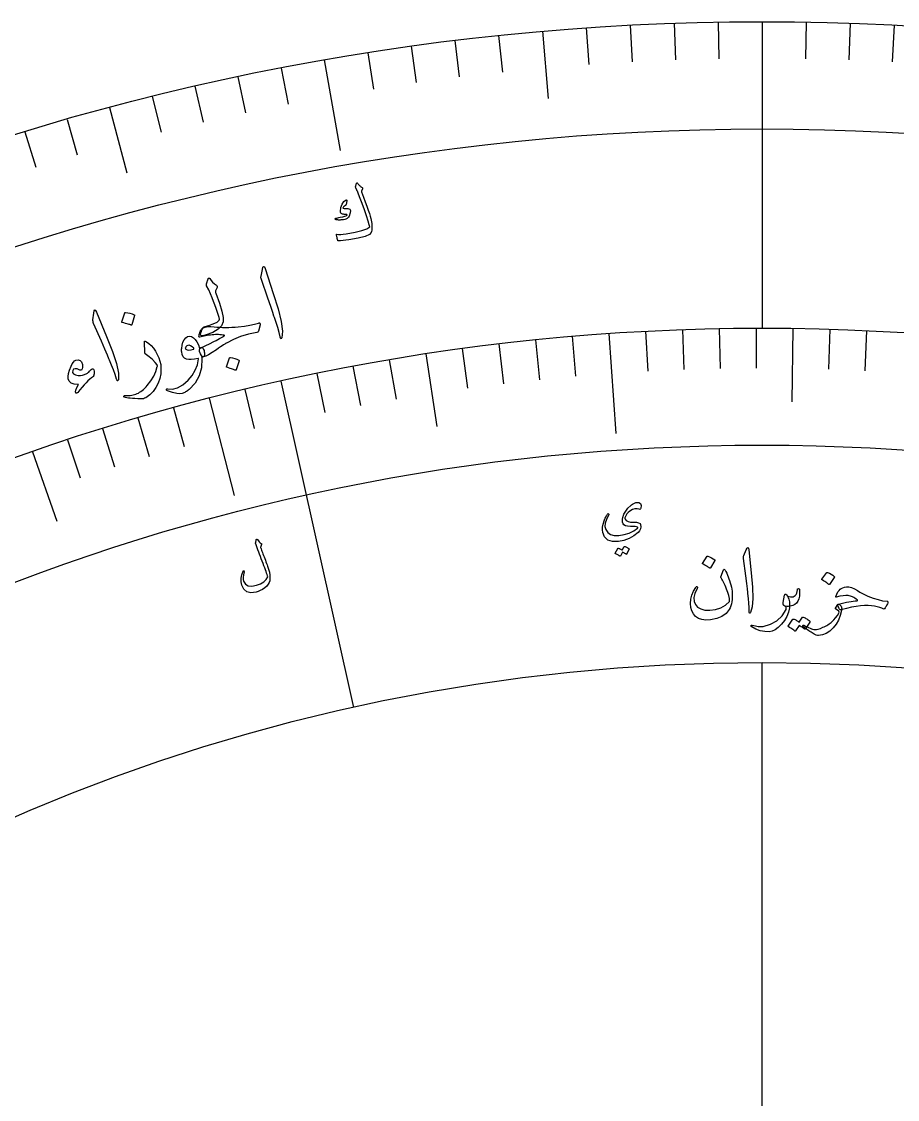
# Model space of a CAD drawing. Header units: millimetres. Extents: x -92 to 92, y -92 to 120.
# Drawn here: x -24.59 to 4.49, y 47.93 to 83.72 of the extents above; entities that cross this region are included whole.
import ezdxf

# ---------------------------------------------------------------- set-up
doc = ezdxf.new("R2010")
doc.units = ezdxf.units.MM
for name, color, linetype in [('ENGRAVE', 7, 'Continuous'), ('ENGRAVE_FINE', 8, 'Continuous'), ('TEXT', 5, 'Continuous')]:
    doc.layers.add(name, color=color, linetype=linetype)

msp = doc.modelspace()

# ---------------------------------------------------------------- linework, layer by layer
at = {"layer": 'ENGRAVE'}
for points in [[(-7.296, 83.3939), (-7.1009, 81.164)], [(0, 83.7125), (0, 73.5375)], [(-14.5365, 82.4407), (-14.0065, 79.4346)], [(-21.6664, 80.8601), (-21.087, 78.6978)], [(1.0248, 73.5304), (0.9908, 71.0886)], [(-5.0894, 73.3612), (-4.859, 70.0392)], [(-11.1695, 72.6843), (-10.7986, 70.2706)], [(-15.9816, 71.7799), (-13.5693, 60.9452)], [(-18.3631, 71.2079), (-17.5316, 67.9834)], [(-24.2251, 69.4327), (-23.4207, 67.1271)], [(0, -62.4375), (0, 62.4375)]]:
    msp.add_lwpolyline(points, dxfattribs=at)
for radius in [90.65, 90.65, 88.2219, 83.7125, 83.7125, 80.1513, 73.5375, 73.5375, 69.6525, 62.4375, 62.4375]:
    msp.add_circle((0, 0), radius, dxfattribs=at)
at = {"layer": 'ENGRAVE_FINE'}
for points in [[(-5.8395, 83.5086), (-5.7543, 82.2906)], [(-4.3812, 83.5978), (-4.3173, 82.3784)], [(-2.9215, 83.6615), (-2.8789, 82.4412)], [(-1.461, 83.6998), (-1.4397, 82.4789)], [(1.461, 83.6998), (1.4397, 82.4789)], [(2.9215, 83.6615), (2.8789, 82.4412)], [(4.3812, 83.5978), (4.3173, 82.3784)], [(-10.202, 83.0885), (-10.0532, 81.8766)], [(-8.7503, 83.2539), (-8.6227, 82.0396)], [(-13.0955, 82.6819), (-12.9045, 81.4759)], [(-11.6505, 82.8978), (-11.4806, 81.6887)], [(-15.9731, 82.1745), (-15.7401, 80.9759)], [(-17.4048, 81.8832), (-17.1509, 80.6889)], [(-18.8312, 81.567), (-18.5565, 80.3772)], [(-20.2519, 81.2259), (-19.9565, 80.0411)], [(-23.0743, 80.4696), (-22.7377, 79.2959)], [(-24.4752, 80.0547), (-24.1182, 78.887)], [(-3.868, 73.4357), (-3.798, 72.1055)], [(-2.6456, 73.4899), (-2.5976, 72.1588)], [(-1.4224, 73.5237), (-1.3966, 72.192)], [(-0.1988, 73.5372), (-0.1952, 72.2052)], [(2.2482, 73.5031), (2.2074, 72.1717)], [(3.4709, 73.4555), (3.4081, 72.125)], [(-8.7442, 73.0158), (-8.5858, 71.6932)], [(-7.5279, 73.1512), (-7.3915, 71.8262)], [(-6.3095, 73.2663), (-6.1952, 71.9392)], [(-9.9582, 72.8601), (-9.7778, 71.5404)], [(-12.3778, 72.4883), (-12.1536, 71.1753)], [(-14.7842, 72.036), (-14.5164, 70.7312)], [(-13.5828, 72.2722), (-13.3368, 70.9631)], [(-17.1747, 71.5038), (-16.8636, 70.2086)], [(-19.5467, 70.8921), (-19.1926, 69.608)], [(-20.725, 70.5566), (-20.3496, 69.2786)], [(-21.8977, 70.2015), (-21.5011, 68.93)], [(-23.0645, 69.8269), (-22.6467, 68.5621)]]:
    msp.add_lwpolyline(points, dxfattribs=at)
at = {"layer": 'TEXT'}
for points in [[(-13.4259, 78.3435), (-13.4088, 78.3215), (-13.3914, 78.3008), (-13.3735, 78.2815), (-13.3554, 78.2635), (-13.3367, 78.247), (-13.3174, 78.2318), (-13.2975, 78.2181), (-13.2769, 78.2058), (-13.2685, 78.1983), (-13.2645, 78.1887), (-13.2649, 78.1768), (-13.2696, 78.1627), (-13.2994, 78.0878), (-13.3021, 78.0797), (-13.304, 78.073), (-13.3048, 78.0676), (-13.3047, 78.0635), (-13.2357, 77.8863), (-13.1748, 77.7258), (-13.1219, 77.5823), (-13.0769, 77.4555), (-13.0399, 77.3458), (-13.0111, 77.2531), (-12.9905, 77.1776), (-12.9781, 77.1192), (-12.9594, 77.0081), (-12.9555, 76.9726), (-12.9532, 76.9367), (-12.9526, 76.9003), (-12.9537, 76.8635), (-12.9565, 76.8262), (-12.9613, 76.7885), (-12.9681, 76.7503), (-12.9768, 76.7116), (-13.0356, 76.6464), (-13.179, 76.5845), (-13.4067, 76.5253), (-13.7189, 76.468), (-13.817, 76.4538), (-13.9083, 76.4431), (-13.9926, 76.4359), (-14.0701, 76.4322), (-14.0775, 76.4339), (-14.0832, 76.4374), (-14.0873, 76.4426), (-14.0896, 76.4496), (-14.098, 76.4839), (-14.1054, 76.5151), (-14.1118, 76.5432), (-14.1173, 76.5684), (-14.1218, 76.5908), (-14.1254, 76.6107), (-14.1281, 76.6281), (-14.1299, 76.6431), (-14.1304, 76.6516), (-14.1283, 76.6569), (-14.1236, 76.6588), (-14.1162, 76.6573), (-14.0606, 76.6511), (-13.9905, 76.6518), (-13.906, 76.6594), (-13.807, 76.6739), (-13.5131, 76.7264), (-13.2854, 76.7806), (-13.124, 76.8371), (-13.029, 76.8962), (-13.0408, 76.9651), (-13.076, 77.0881), (-13.1348, 77.2649), (-13.2173, 77.4958), (-13.3021, 77.7265), (-13.3672, 77.9008), (-13.4124, 78.0187), (-13.4376, 78.0804), (-13.4451, 78.0972), (-13.4521, 78.1129), (-13.4586, 78.1275), (-13.4646, 78.141), (-13.4701, 78.1534), (-13.4751, 78.1643), (-13.4796, 78.1739), (-13.4835, 78.1821), (-13.4908, 78.2002), (-13.4945, 78.2181), (-13.4945, 78.2357), (-13.491, 78.2531), (-13.4621, 78.3466), (-13.4595, 78.3531), (-13.4562, 78.3575), (-13.4524, 78.3601), (-13.4479, 78.3607), (-13.4419, 78.3587), (-13.4362, 78.3552), (-13.4309, 78.3501), (-13.4259, 78.3435)], [(-13.8054, 77.7922), (-13.801, 77.7924), (-13.7969, 77.7914), (-13.7933, 77.7891), (-13.79, 77.7856), (-13.7885, 77.7822), (-13.7876, 77.7785), (-13.7871, 77.7743), (-13.7872, 77.7698), (-13.8139, 77.6414), (-13.8176, 77.6282), (-13.8221, 77.6177), (-13.8273, 77.6101), (-13.8334, 77.6052), (-13.8606, 77.592), (-13.8831, 77.5771), (-13.9009, 77.5603), (-13.9139, 77.5418), (-13.9155, 77.533), (-13.9097, 77.5251), (-13.8963, 77.5178), (-13.8755, 77.5113), (-13.8619, 77.5092), (-13.848, 77.5075), (-13.8337, 77.5061), (-13.8191, 77.5051), (-13.8039, 77.5044), (-13.788, 77.5042), (-13.7715, 77.5044), (-13.7544, 77.5049), (-13.6923, 77.4913), (-13.6651, 77.4455), (-13.6728, 77.3676), (-13.7152, 77.2575), (-13.7346, 77.2236), (-13.7546, 77.1963), (-13.7752, 77.1755), (-13.7964, 77.1614), (-13.8207, 77.1516), (-13.8552, 77.1432), (-13.8999, 77.1362), (-13.9549, 77.1305), (-13.983, 77.1282), (-14.0099, 77.127), (-14.0355, 77.1269), (-14.0598, 77.1278), (-14.0828, 77.1295), (-14.1044, 77.1314), (-14.1246, 77.1335), (-14.1433, 77.1359), (-14.1554, 77.14), (-14.1644, 77.1455), (-14.1706, 77.1524), (-14.1737, 77.1607), (-14.1739, 77.1699), (-14.1708, 77.177), (-14.1644, 77.1821), (-14.1547, 77.1852), (-14.1235, 77.1931), (-14.0879, 77.2015), (-14.048, 77.2104), (-14.0038, 77.2197), (-13.9214, 77.2371), (-13.8575, 77.2537), (-13.8123, 77.2696), (-13.7856, 77.2847), (-13.7824, 77.288), (-13.7811, 77.2919), (-13.7816, 77.2963), (-13.7839, 77.3013), (-13.7865, 77.3042), (-13.7907, 77.3065), (-13.7966, 77.3082), (-13.8041, 77.3094), (-13.8729, 77.3134), (-13.9019, 77.3164), (-13.9273, 77.3223), (-13.9492, 77.3312), (-13.9675, 77.3431), (-13.9838, 77.3579), (-13.9948, 77.3743), (-14.0006, 77.3922), (-14.001, 77.4117), (-13.9825, 77.547), (-13.9437, 77.6555), (-13.8847, 77.7373), (-13.8054, 77.7922)], [(-16.5929, 75.489), (-16.573, 75.5606), (-16.5507, 75.5891), (-16.5259, 75.5746), (-16.4986, 75.5169), (-16.2322, 74.6846), (-16.0711, 74.1732), (-15.9702, 73.7586), (-15.9288, 73.4411), (-15.9465, 73.2206), (-15.9542, 73.2012), (-15.9623, 73.1899), (-15.9708, 73.1866), (-15.9798, 73.1915), (-15.988, 73.2004), (-15.9952, 73.2127), (-16.0013, 73.2284), (-16.0064, 73.2475), (-16.0392, 73.3977), (-16.081, 73.5556), (-16.1316, 73.721), (-16.1913, 73.894), (-16.2061, 73.9394), (-16.2472, 74.0617), (-16.3149, 74.2608), (-16.4093, 74.5368), (-16.6252, 75.1474), (-16.6343, 75.1803), (-16.6393, 75.2115), (-16.6403, 75.2408), (-16.6371, 75.2684)], [(-18.0264, 73.8883), (-18.0583, 73.9856), (-18.093, 74.0876), (-18.1305, 74.1945), (-18.1709, 74.3062), (-18.2144, 74.4231), (-18.2614, 74.5454), (-18.3119, 74.6733), (-18.3659, 74.8068), (-18.4429, 74.9378), (-18.4479, 74.9562), (-18.4501, 74.9744), (-18.4493, 74.9924), (-18.4458, 75.0102), (-18.4433, 75.0195), (-18.4394, 75.0319), (-18.4342, 75.0473), (-18.4277, 75.0659), (-18.42, 75.0876), (-18.4116, 75.1128), (-18.4023, 75.1413), (-18.3923, 75.1732), (-18.3885, 75.1838), (-18.3828, 75.192), (-18.3751, 75.198), (-18.3655, 75.2017), (-18.3569, 75.202), (-18.3488, 75.1985), (-18.3412, 75.1912), (-18.3341, 75.1801), (-18.2932, 75.1181), (-18.2433, 75.0606), (-18.1842, 75.0076), (-18.116, 74.959), (-18.0984, 74.945), (-18.0892, 74.929), (-18.0883, 74.9109), (-18.0958, 74.8909), (-18.1454, 74.7729), (-18.1484, 74.7592), (-18.1482, 74.7421), (-18.1448, 74.7217), (-18.1384, 74.6979), (-18.0175, 74.3696), (-17.9365, 74.1019), (-17.8952, 73.895), (-17.8933, 73.7489), (-17.9451, 73.6173), (-18.0612, 73.4986), (-18.2415, 73.3926), (-18.4858, 73.2987), (-18.5805, 73.2802), (-18.634, 73.2978), (-18.6462, 73.3515), (-18.6172, 73.4413), (-18.6112, 73.4537), (-18.6055, 73.4658), (-18.5999, 73.4776), (-18.5944, 73.4892), (-18.5891, 73.5005), (-18.584, 73.5115), (-18.579, 73.5223), (-18.5742, 73.5327), (-18.5611, 73.5537), (-18.5433, 73.5707), (-18.5209, 73.5839), (-18.4939, 73.5933), (-18.3708, 73.6282), (-18.2634, 73.6636), (-18.1717, 73.6995), (-18.0957, 73.736), (-18.0546, 73.7642), (-18.0294, 73.7989), (-18.0199, 73.8403), (-18.0264, 73.8883)], [(-22.1878, 74.0379), (-22.1734, 74.1108), (-22.1532, 74.1409), (-22.1274, 74.1283), (-22.0959, 74.0728), (-21.7681, 73.2627), (-21.5692, 72.7648), (-21.4376, 72.3589), (-21.3725, 72.0453), (-21.3737, 71.8241), (-21.38, 71.8042), (-21.3872, 71.7923), (-21.3955, 71.7885), (-21.4047, 71.7926), (-21.4136, 71.8009), (-21.4217, 71.8126), (-21.429, 71.8278), (-21.4355, 71.8465), (-21.4795, 71.9938), (-21.5329, 72.1481), (-21.5958, 72.3093), (-21.6682, 72.4774), (-21.6863, 72.5215), (-21.7365, 72.6404), (-21.8189, 72.8339), (-21.9336, 73.1021), (-22.1945, 73.6948), (-22.2061, 73.727), (-22.2135, 73.7577), (-22.2166, 73.7869), (-22.2154, 73.8146)], [(-21.1618, 74.0423), (-21.1587, 74.0478), (-21.1533, 74.0521), (-21.1457, 74.0552), (-21.1359, 74.0571), (-21.0606, 74.0494), (-20.9876, 74.0347), (-20.9168, 74.0127), (-20.8483, 73.9836), (-20.8409, 73.9783), (-20.8366, 73.9722), (-20.8353, 73.9651), (-20.8371, 73.9573), (-20.9266, 73.6515), (-20.9309, 73.6436), (-20.9383, 73.6399), (-20.9487, 73.6404), (-20.9622, 73.6451), (-20.9739, 73.6491), (-20.9922, 73.655), (-21.017, 73.6627), (-21.0485, 73.6721), (-21.087, 73.6833), (-21.1331, 73.6959), (-21.1866, 73.7101), (-21.2476, 73.7258), (-21.256, 73.729), (-21.2609, 73.7331), (-21.2624, 73.7382), (-21.2604, 73.7443)], [(-18.1906, 73.5847), (-18.0999, 73.5737), (-18.0063, 73.566), (-17.9101, 73.5616), (-17.811, 73.5606), (-17.7095, 73.5625), (-17.6059, 73.567), (-17.5003, 73.5742), (-17.3926, 73.584), (-17.1858, 73.6073), (-17.0044, 73.6355), (-16.8483, 73.6689), (-16.7176, 73.7075), (-16.7033, 73.7108), (-16.6908, 73.7099), (-16.6802, 73.7051), (-16.6713, 73.6962), (-16.6649, 73.6846), (-16.6613, 73.672), (-16.6607, 73.6583), (-16.663, 73.6434), (-16.725, 73.4364), (-16.7318, 73.4193), (-16.7428, 73.4068), (-16.758, 73.3988), (-16.7774, 73.3953), (-17.0536, 73.3366), (-17.3129, 73.258), (-17.555, 73.1598), (-17.7799, 73.042), (-17.7923, 73.0352), (-17.8133, 73.0224), (-17.8428, 73.0037), (-17.8808, 72.9789), (-17.9274, 72.9482), (-17.9824, 72.9115), (-18.0458, 72.8687), (-18.1177, 72.8199), (-18.2574, 72.7273), (-18.3755, 72.6563), (-18.4722, 72.6071), (-18.5476, 72.5796), (-18.5691, 72.5819), (-18.5926, 72.5993), (-18.6182, 72.6317), (-18.6458, 72.6791), (-18.6754, 72.7599), (-18.6816, 72.8221), (-18.6642, 72.8655), (-18.6233, 72.8901), (-18.5576, 72.9142), (-18.4658, 72.9558), (-18.3478, 73.0149), (-18.2035, 73.0912), (-18.1307, 73.13), (-18.067, 73.164), (-18.0123, 73.1931), (-17.9666, 73.2175), (-17.9303, 73.237), (-17.9034, 73.2517), (-17.8861, 73.2615), (-17.8783, 73.2665), (-17.8755, 73.2689), (-17.873, 73.271), (-17.871, 73.2727), (-17.8693, 73.2742), (-17.8677, 73.2754), (-17.8661, 73.2763), (-17.8645, 73.2771), (-17.8628, 73.2776), (-17.8535, 73.2853), (-17.8507, 73.2915), (-17.8543, 73.2961), (-17.8644, 73.2991), (-17.9078, 73.3078), (-17.953, 73.3145), (-18, 73.3191), (-18.0488, 73.3216), (-18.0994, 73.3222), (-18.152, 73.3213), (-18.2064, 73.3186), (-18.2627, 73.3143), (-18.3178, 73.3091), (-18.3719, 73.3026), (-18.425, 73.295), (-18.4771, 73.2862), (-18.5278, 73.2762), (-18.5765, 73.2648), (-18.6233, 73.252), (-18.6682, 73.2378), (-18.6804, 73.2363), (-18.6895, 73.2388), (-18.6955, 73.2453), (-18.6984, 73.2557), (-18.6974, 73.2759), (-18.6949, 73.296), (-18.6911, 73.316), (-18.6858, 73.3359), (-18.6795, 73.3561), (-18.6724, 73.3769), (-18.6646, 73.3983), (-18.656, 73.4204), (-18.6356, 73.4634), (-18.6132, 73.4981), (-18.5887, 73.5247), (-18.5621, 73.5431), (-18.4903, 73.5717), (-18.4044, 73.5882), (-18.3045, 73.5926), (-18.1906, 73.5847)], [(-20.5083, 73.0796), (-20.5081, 73.0864), (-20.5072, 73.0919), (-20.5054, 73.0964), (-20.5028, 73.0996), (-20.4934, 73.1032), (-20.4804, 73.1022), (-20.4638, 73.0967), (-20.4436, 73.0867), (-20.3603, 73.03), (-20.2824, 72.9593), (-20.21, 72.8746), (-20.143, 72.776), (-20.082, 72.6667), (-20.0326, 72.556), (-19.9948, 72.4439), (-19.9686, 72.3305), (-19.9579, 72.1746), (-19.9682, 72.0193), (-19.9995, 71.8646), (-20.0514, 71.7105), (-20.1237, 71.5637), (-20.2169, 71.4343), (-20.331, 71.3223), (-20.466, 71.2276), (-20.5036, 71.2073), (-20.5431, 71.1934), (-20.5844, 71.1858), (-20.6276, 71.1847), (-20.7296, 71.1907), (-20.8221, 71.1969), (-20.9049, 71.2033), (-20.978, 71.2099), (-21.0413, 71.2168), (-21.0946, 71.2241), (-21.1377, 71.2318), (-21.1707, 71.2399), (-21.1781, 71.2433), (-21.1838, 71.2471), (-21.1878, 71.2515), (-21.1902, 71.2563), (-21.1915, 71.2631), (-21.1915, 71.2699), (-21.19, 71.2765), (-21.1872, 71.2832), (-21.1828, 71.2889), (-21.1764, 71.2928), (-21.1682, 71.2951), (-21.1581, 71.2955), (-21.0961, 71.2969), (-21.0374, 71.3002), (-20.9821, 71.3055), (-20.9301, 71.3128), (-20.881, 71.3222), (-20.8344, 71.3339), (-20.7903, 71.3478), (-20.7486, 71.364), (-20.708, 71.3833), (-20.6669, 71.4066), (-20.6254, 71.434), (-20.5834, 71.4654), (-20.541, 71.501), (-20.4983, 71.5411), (-20.4552, 71.5856), (-20.4118, 71.6346), (-20.2934, 71.7859), (-20.1986, 71.9403), (-20.1276, 72.098), (-20.0804, 72.259), (-20.078, 72.2717), (-20.0786, 72.2853), (-20.0822, 72.3), (-20.0888, 72.3157), (-20.1512, 72.4017), (-20.2371, 72.4928), (-20.3466, 72.5886), (-20.4799, 72.6893), (-20.4864, 72.6962), (-20.491, 72.7027), (-20.4937, 72.7089), (-20.4944, 72.7147)], [(-18.6061, 72.5243), (-18.613, 72.2208), (-18.6849, 71.9493), (-18.8213, 71.7098), (-19.0221, 71.5018), (-19.0516, 71.4782), (-19.081, 71.4563), (-19.1104, 71.4359), (-19.1398, 71.4171), (-19.1689, 71.4002), (-19.1978, 71.3854), (-19.2263, 71.3728), (-19.2545, 71.3623), (-19.3294, 71.3533), (-19.4354, 71.3657), (-19.5725, 71.3993), (-19.741, 71.454), (-19.7601, 71.4633), (-19.7727, 71.4738), (-19.7789, 71.4857), (-19.7787, 71.4989), (-19.7733, 71.5105), (-19.764, 71.5177), (-19.7508, 71.5204), (-19.7336, 71.5187), (-19.5716, 71.5105), (-19.4051, 71.5561), (-19.2336, 71.6555), (-19.0567, 71.8086), (-18.9207, 71.9673), (-18.8181, 72.1385), (-18.7491, 72.3222), (-18.7136, 72.5187), (-18.7159, 72.5247), (-18.7191, 72.5292), (-18.7232, 72.532), (-18.7283, 72.5332), (-18.8474, 72.5097), (-18.9509, 72.4974), (-19.0387, 72.4964), (-19.1108, 72.5068), (-19.1723, 72.536), (-19.2194, 72.5865), (-19.2521, 72.6582), (-19.2703, 72.7511), (-19.2716, 72.7638), (-19.2725, 72.7767), (-19.273, 72.79), (-19.2732, 72.8036), (-19.2731, 72.8178), (-19.2727, 72.8327), (-19.272, 72.8484), (-19.2711, 72.8648), (-19.2567, 72.9735), (-19.2293, 73.0677), (-19.1887, 73.1474), (-19.1351, 73.2126), (-19.0742, 73.2565), (-19.0119, 73.2722), (-18.9483, 73.2598), (-18.8834, 73.2193), (-18.8197, 73.1559), (-18.7636, 73.0778), (-18.7153, 72.9848), (-18.6747, 72.877), (-18.668, 72.8788), (-18.6615, 72.8808), (-18.6553, 72.883), (-18.6494, 72.8853), (-18.6435, 72.8876), (-18.6374, 72.8897), (-18.6309, 72.8917), (-18.6242, 72.8936), (-18.5998, 72.8945), (-18.5781, 72.8843), (-18.5589, 72.8628), (-18.5424, 72.8301), (-18.5295, 72.7929), (-18.5203, 72.7542), (-18.5149, 72.7142), (-18.5132, 72.6727), (-18.5153, 72.6353), (-18.5211, 72.6075), (-18.5308, 72.5892), (-18.5442, 72.5805), (-18.609, 72.5639), (-18.6078, 72.5576), (-18.6069, 72.5489), (-18.6064, 72.5378), (-18.6061, 72.5243)], [(-18.8693, 72.8672), (-18.9216, 72.9208), (-18.9726, 72.955), (-19.0222, 72.9698), (-19.0704, 72.9653), (-19.0962, 72.9508), (-19.1177, 72.9327), (-19.1352, 72.9111), (-19.1485, 72.8861), (-19.1517, 72.8738), (-19.1495, 72.862), (-19.142, 72.8506), (-19.1291, 72.8398), (-19.0856, 72.8179), (-19.0289, 72.8101), (-18.959, 72.8161), (-18.8759, 72.8361), (-18.8678, 72.8401), (-18.864, 72.8465), (-18.8645, 72.8556), (-18.8693, 72.8672)], [(-22.1811, 72.0174), (-22.183, 71.9913), (-22.1875, 71.969), (-22.1945, 71.9506), (-22.2042, 71.936), (-22.2611, 71.8915), (-22.3204, 71.8405), (-22.382, 71.7833), (-22.4459, 71.7196), (-22.5121, 71.6493), (-22.5804, 71.5722), (-22.6508, 71.4882), (-22.7232, 71.3975), (-22.7367, 71.3848), (-22.7502, 71.3777), (-22.7636, 71.3762), (-22.7769, 71.3804), (-22.7808, 71.3826), (-22.7838, 71.3847), (-22.7858, 71.3866), (-22.7868, 71.3884), (-22.8, 71.4247), (-22.79, 71.4824), (-22.7567, 71.5615), (-22.6999, 71.6619), (-22.8366, 71.6788), (-22.9386, 71.7155), (-23.0057, 71.772), (-23.0379, 71.8486), (-23.0433, 71.9278), (-23.0294, 72.0256), (-22.9962, 72.1423), (-22.9435, 72.2776), (-22.9047, 72.3534), (-22.8652, 72.4113), (-22.8252, 72.4511), (-22.7846, 72.473), (-22.7059, 72.4846), (-22.6437, 72.465), (-22.598, 72.4142), (-22.5687, 72.3322), (-22.563, 72.3), (-22.5618, 72.2656), (-22.565, 72.2288), (-22.5726, 72.1897), (-22.584, 72.1584), (-22.601, 72.1408), (-22.6237, 72.1367), (-22.652, 72.1462), (-22.7412, 72.1816), (-22.8104, 72.1903), (-22.8594, 72.1722), (-22.8884, 72.1274), (-22.891, 72.0697), (-22.8612, 72.0243), (-22.799, 71.9909), (-22.7044, 71.9696), (-22.6357, 71.9656), (-22.5664, 71.9739), (-22.4962, 71.9945), (-22.4252, 72.0273), (-22.403, 72.0415), (-22.3803, 72.059), (-22.3573, 72.0798), (-22.334, 72.104), (-22.3215, 72.1168), (-22.3092, 72.1289), (-22.2971, 72.1401), (-22.2853, 72.1507), (-22.2738, 72.1601), (-22.2629, 72.1683), (-22.2524, 72.1751), (-22.2425, 72.1806), (-22.2157, 72.1877), (-22.1965, 72.1789), (-22.185, 72.1544), (-22.1812, 72.114)], [(-17.6777, 72.5479), (-17.6745, 72.5532), (-17.6691, 72.5573), (-17.6617, 72.56), (-17.6521, 72.5614), (-17.5792, 72.5504), (-17.5088, 72.5322), (-17.4408, 72.5071), (-17.3752, 72.4749), (-17.3682, 72.4693), (-17.3642, 72.4629), (-17.3632, 72.4559), (-17.3651, 72.4481), (-17.4616, 72.1473), (-17.466, 72.1396), (-17.4733, 72.1362), (-17.4834, 72.1372), (-17.4963, 72.1425), (-17.5075, 72.1471), (-17.5251, 72.1538), (-17.549, 72.1626), (-17.5793, 72.1735), (-17.6163, 72.1864), (-17.6606, 72.2012), (-17.7121, 72.2178), (-17.7708, 72.2363), (-17.7789, 72.2398), (-17.7836, 72.2441), (-17.7848, 72.2493), (-17.7827, 72.2553)], [(-4.0774, 67.5226), (-4.1465, 67.541), (-4.2221, 67.5372), (-4.3042, 67.5112), (-4.3927, 67.463), (-4.4479, 67.4188), (-4.4928, 67.3674), (-4.5275, 67.3089), (-4.552, 67.2431), (-4.554, 67.2301), (-4.5534, 67.2168), (-4.5501, 67.2032), (-4.5442, 67.1892), (-4.5081, 67.1469), (-4.4505, 67.117), (-4.3714, 67.0994), (-4.2706, 67.0941), (-4.1712, 67.0898), (-4.0983, 67.075), (-4.052, 67.05), (-4.0321, 67.0147), (-4.0256, 66.9387), (-4.0364, 66.8701), (-4.0645, 66.8087), (-4.1099, 66.7547), (-4.257, 66.6391), (-4.4156, 66.5504), (-4.5856, 66.4885), (-4.7674, 66.4534), (-4.9686, 66.4528), (-5.1231, 66.5023), (-5.2309, 66.6024), (-5.2922, 66.7531), (-5.3017, 66.8377), (-5.2969, 66.9308), (-5.2775, 67.0324), (-5.2435, 67.1424), (-5.2311, 67.1733), (-5.2181, 67.2031), (-5.2047, 67.2319), (-5.1908, 67.2596), (-5.1763, 67.2866), (-5.1611, 67.3127), (-5.1452, 67.3382), (-5.1285, 67.3629), (-5.1193, 67.3733), (-5.1107, 67.3778), (-5.1028, 67.3766), (-5.0954, 67.3696), (-5.0909, 67.3605), (-5.0893, 67.3512), (-5.0906, 67.3417), (-5.0947, 67.3319), (-5.1698, 67.1874), (-5.2109, 67.0591), (-5.2181, 66.947), (-5.1916, 66.8511), (-5.1229, 66.7532), (-5.0283, 66.6876), (-4.9077, 66.6542), (-4.761, 66.6528), (-4.5752, 66.6808), (-4.4094, 66.7309), (-4.2635, 66.803), (-4.1374, 66.8974), (-4.1299, 66.9052), (-4.1274, 66.9126), (-4.1298, 66.9198), (-4.1371, 66.9267), (-4.1658, 66.9385), (-4.2149, 66.947), (-4.2843, 66.952), (-4.3741, 66.9535), (-4.4657, 66.9587), (-4.5365, 66.9751), (-4.5864, 67.0029), (-4.6156, 67.042), (-4.6311, 67.0892), (-4.638, 67.1393), (-4.6361, 67.1925), (-4.6256, 67.2485), (-4.5865, 67.36), (-4.5286, 67.464), (-4.452, 67.5605), (-4.3564, 67.6495), (-4.3308, 67.6708), (-4.3058, 67.6894), (-4.2815, 67.7053), (-4.2577, 67.7186), (-4.2347, 67.7293), (-4.2125, 67.7377), (-4.1913, 67.7436), (-4.171, 67.747), (-4.0905, 67.7445), (-4.0394, 67.7126), (-4.0176, 67.6515), (-4.0251, 67.5613), (-4.0334, 67.5366), (-4.0448, 67.5219), (-4.0595, 67.5172), (-4.0774, 67.5226)], [(-16.7972, 66.5097), (-16.7951, 66.5168), (-16.7916, 66.5224), (-16.7866, 66.5265), (-16.7802, 66.5291), (-16.7732, 66.5296), (-16.7666, 66.5276), (-16.7606, 66.5231), (-16.755, 66.516), (-16.7241, 66.4744), (-16.6935, 66.4394), (-16.6633, 66.4111), (-16.6334, 66.3894), (-16.6241, 66.3812), (-16.6194, 66.3703), (-16.6191, 66.3566), (-16.6233, 66.3402), (-16.6266, 66.332), (-16.6296, 66.3241), (-16.6325, 66.3165), (-16.6352, 66.3092), (-16.6377, 66.3024), (-16.6401, 66.2962), (-16.6423, 66.2905), (-16.6445, 66.2854), (-16.6479, 66.2762), (-16.6494, 66.2658), (-16.649, 66.2544), (-16.6466, 66.2418), (-16.6354, 66.2074), (-16.6226, 66.17), (-16.6082, 66.1297), (-16.5923, 66.0864), (-16.575, 66.04), (-16.5563, 65.9907), (-16.5364, 65.9383), (-16.5152, 65.8828), (-16.4932, 65.8277), (-16.4729, 65.7758), (-16.4544, 65.7271), (-16.4377, 65.6815), (-16.4226, 65.6391), (-16.4088, 65.5997), (-16.3966, 65.5632), (-16.3857, 65.5298), (-16.3579, 65.4298), (-16.3423, 65.3324), (-16.3388, 65.2376), (-16.3475, 65.1454), (-16.3641, 65.0883), (-16.3975, 65.031), (-16.4476, 64.9735), (-16.5145, 64.9157), (-16.5893, 64.8628), (-16.6614, 64.8205), (-16.7308, 64.7887), (-16.7975, 64.7675), (-16.9732, 64.7468), (-17.1115, 64.7793), (-17.2126, 64.8651), (-17.2766, 65.0046), (-17.2967, 65.1158), (-17.2965, 65.23), (-17.2758, 65.3471), (-17.2346, 65.4672), (-17.231, 65.4745), (-17.2265, 65.4796), (-17.2212, 65.4825), (-17.215, 65.4832), (-17.208, 65.4824), (-17.2024, 65.4806), (-17.198, 65.4775), (-17.195, 65.4733), (-17.1919, 65.4667), (-17.1904, 65.4599), (-17.1905, 65.453), (-17.1922, 65.446), (-17.2149, 65.3435), (-17.2266, 65.2582), (-17.2274, 65.19), (-17.2173, 65.1391), (-17.1552, 65.0401), (-17.0627, 64.9838), (-16.9399, 64.9702), (-16.7867, 64.999), (-16.6547, 65.0488), (-16.5479, 65.1125), (-16.4663, 65.1904), (-16.4099, 65.2826), (-16.4203, 65.3176), (-16.4334, 65.3582), (-16.4492, 65.4045), (-16.4676, 65.4565), (-16.4888, 65.5143), (-16.513, 65.5778), (-16.5401, 65.6473), (-16.5702, 65.7225), (-16.6004, 65.8004), (-16.6298, 65.8771), (-16.6584, 65.9527), (-16.6862, 66.0272), (-16.713, 66.1005), (-16.7388, 66.1728), (-16.7635, 66.2439), (-16.7871, 66.314), (-16.8128, 66.3808), (-16.8144, 66.3887), (-16.8151, 66.3964), (-16.8149, 66.4037), (-16.8138, 66.4107)], [(-4.5798, 66.2823), (-4.5774, 66.2851), (-4.5739, 66.2869), (-4.5693, 66.2878), (-4.5636, 66.2876), (-4.5429, 66.2813), (-4.5228, 66.2742), (-4.5032, 66.2662), (-4.4842, 66.2575), (-4.4657, 66.2477), (-4.4476, 66.2369), (-4.4297, 66.225), (-4.4122, 66.2121), (-4.4087, 66.208), (-4.407, 66.2035), (-4.407, 66.1987), (-4.4089, 66.1934), (-4.4965, 66.0284), (-4.499, 66.0262), (-4.503, 66.0259), (-4.5084, 66.0276), (-4.5152, 66.0313), (-4.5199, 66.0349), (-4.5276, 66.0397), (-4.5381, 66.0457), (-4.5516, 66.0529), (-4.5681, 66.0615), (-4.5878, 66.0716), (-4.6108, 66.0832), (-4.6369, 66.0962), (-4.7059, 65.9678), (-4.7092, 65.9637), (-4.7137, 65.9625), (-4.7195, 65.9641), (-4.7265, 65.9684), (-4.7325, 65.9722), (-4.742, 65.9778), (-4.755, 65.9852), (-4.7715, 65.9945), (-4.7917, 66.0056), (-4.8159, 66.0185), (-4.8441, 66.0332), (-4.8763, 66.0496), (-4.8797, 66.0525), (-4.8813, 66.0556), (-4.8812, 66.0587), (-4.8792, 66.062), (-4.79, 66.2214), (-4.7876, 66.2242), (-4.7841, 66.226), (-4.7795, 66.2269), (-4.7739, 66.2268), (-4.7563, 66.2223), (-4.7391, 66.2169), (-4.7224, 66.2106), (-4.7062, 66.2033), (-4.6904, 66.1952), (-4.6751, 66.1864), (-4.6603, 66.1769), (-4.6459, 66.1668)], [(-0.5255, 66.1718), (-0.4953, 66.23), (-0.4708, 66.2506), (-0.452, 66.2335), (-0.439, 66.1787), (-0.361, 65.4116), (-0.3153, 64.9407), (-0.3039, 64.5644), (-0.3261, 64.2827), (-0.3817, 64.0955), (-0.3919, 64.0802), (-0.401, 64.0719), (-0.4089, 64.0707), (-0.4157, 64.0765), (-0.4212, 64.0857), (-0.4252, 64.0976), (-0.4276, 64.1123), (-0.4285, 64.1297), (-0.4294, 64.2654), (-0.4366, 64.4093), (-0.4502, 64.5614), (-0.4701, 64.7216), (-0.4745, 64.7635), (-0.4877, 64.8765), (-0.5098, 65.0608), (-0.5409, 65.3163), (-0.6158, 65.8828), (-0.6177, 65.9129), (-0.6164, 65.9407), (-0.6118, 65.9662), (-0.604, 65.9894)], [(-1.8284, 65.9606), (-1.8245, 65.9646), (-1.8189, 65.9671), (-1.8118, 65.9681), (-1.803, 65.9676), (-1.7402, 65.9446), (-1.6809, 65.9159), (-1.6251, 65.8817), (-1.5729, 65.8418), (-1.5677, 65.8357), (-1.5654, 65.8295), (-1.5658, 65.8232), (-1.5691, 65.8168), (-1.7127, 65.5751), (-1.7181, 65.5692), (-1.7253, 65.5677), (-1.7341, 65.5704), (-1.7446, 65.5774), (-1.7537, 65.5834), (-1.7681, 65.5924), (-1.7877, 65.6044), (-1.8125, 65.6194), (-1.8431, 65.6373), (-1.8797, 65.6582), (-1.9224, 65.6821), (-1.9712, 65.7088), (-1.9777, 65.7134), (-1.981, 65.718), (-1.9811, 65.7227), (-1.9781, 65.7274)], [(-1.2282, 65.5044), (-1.2006, 65.4521), (-1.1739, 65.3973), (-1.1479, 65.3402), (-1.1227, 65.2807), (-1.0987, 65.2185), (-1.0763, 65.153), (-1.0555, 65.0844), (-1.0362, 65.0127), (-1.0195, 64.9412), (-1.0064, 64.8702), (-0.9969, 64.7997), (-0.9909, 64.7298), (-0.9885, 64.6602), (-0.9896, 64.5908), (-0.9942, 64.5215), (-1.0023, 64.4523), (-1.0164, 64.3796), (-1.0359, 64.3124), (-1.061, 64.2504), (-1.0916, 64.1939), (-1.1963, 64.0646), (-1.335, 63.9645), (-1.5075, 63.8935), (-1.7142, 63.8512), (-1.8641, 63.8433), (-1.9962, 63.8595), (-2.1106, 63.8999), (-2.2074, 63.9646), (-2.2816, 64.0494), (-2.3344, 64.1498), (-2.3657, 64.2658), (-2.3754, 64.3975), (-2.3628, 64.5379), (-2.3299, 64.6735), (-2.2766, 64.8043), (-2.2029, 64.9303), (-2.191, 64.9448), (-2.1793, 64.9531), (-2.1677, 64.955), (-2.1563, 64.9507), (-2.1456, 64.9412), (-2.1422, 64.9276), (-2.1461, 64.9099), (-2.1574, 64.888), (-2.2299, 64.7301), (-2.2634, 64.5889), (-2.2582, 64.4642), (-2.2147, 64.3562), (-2.139, 64.271), (-2.0345, 64.2117), (-1.9009, 64.1782), (-1.7383, 64.1703), (-1.5426, 64.1947), (-1.369, 64.2505), (-1.217, 64.338), (-1.0867, 64.4572), (-1.084, 64.4614), (-1.0822, 64.4675), (-1.0811, 64.4755), (-1.0809, 64.4855), (-1.0867, 64.564), (-1.1049, 64.6551), (-1.1355, 64.759), (-1.1787, 64.8755), (-1.2029, 64.9341), (-1.2264, 64.9886), (-1.249, 65.039), (-1.2708, 65.0853), (-1.2919, 65.1273), (-1.3126, 65.1648), (-1.3329, 65.1977), (-1.3526, 65.2262), (-1.362, 65.2411), (-1.3674, 65.2549), (-1.3689, 65.2676), (-1.3664, 65.2792), (-1.276, 65.5129), (-1.2673, 65.5266), (-1.2565, 65.5298), (-1.2434, 65.5224), (-1.2282, 65.5044)], [(2.1504, 65.4211), (2.1545, 65.4249), (2.1601, 65.427), (2.1673, 65.4276), (2.176, 65.4265), (2.2368, 65.3998), (2.2937, 65.3676), (2.3469, 65.3301), (2.3962, 65.2871), (2.401, 65.2807), (2.4029, 65.2744), (2.4021, 65.2681), (2.3985, 65.262), (2.2416, 65.0293), (2.2359, 65.0238), (2.2288, 65.0227), (2.2202, 65.0259), (2.2102, 65.0335), (2.2016, 65.0401), (2.1879, 65.0499), (2.1692, 65.0631), (2.1455, 65.0796), (2.1164, 65.0993), (2.0814, 65.1224), (2.0405, 65.1488), (1.9939, 65.1784), (1.9877, 65.1833), (1.9847, 65.1881), (1.9848, 65.1928), (1.9881, 65.1974)], [(1.2047, 64.8876), (1.22, 64.8849), (1.2313, 64.8777), (1.2385, 64.8658), (1.2417, 64.8493), (1.2461, 64.7399), (1.2385, 64.6409), (1.219, 64.5524), (1.1877, 64.4742), (1.1439, 64.4088), (1.0873, 64.3585), (1.0177, 64.3232), (0.9352, 64.3029), (0.8774, 64.2969), (0.8229, 64.299), (0.7716, 64.3092), (0.7235, 64.3276), (0.7069, 64.3411), (0.6974, 64.3623), (0.695, 64.3914), (0.6997, 64.4281), (0.7493, 64.6657), (0.7532, 64.6837), (0.7583, 64.6969), (0.7644, 64.7055), (0.7717, 64.7093), (0.7798, 64.7088), (0.7881, 64.7044), (0.7968, 64.6961), (0.8059, 64.6838), (0.8293, 64.6569), (0.8593, 64.6361), (0.8961, 64.6215), (0.9397, 64.6131), (0.9851, 64.612), (1.0275, 64.6196), (1.0669, 64.6358), (1.1033, 64.6606), (1.1351, 64.6953), (1.1572, 64.738), (1.1697, 64.7887), (1.1725, 64.8474), (1.1748, 64.8652), (1.1809, 64.8778), (1.1909, 64.8853), (1.2047, 64.8876)], [(4.1808, 64.4374), (4.1705, 64.4085), (4.1591, 64.38), (4.1465, 64.3519), (4.1328, 64.3244), (4.1178, 64.2975), (4.1013, 64.2714), (4.0833, 64.2463), (4.0637, 64.222), (4.0563, 64.2148), (4.0474, 64.2113), (4.0373, 64.2113), (4.0258, 64.215), (4.0012, 64.2246), (3.9731, 64.2347), (3.9416, 64.2455), (3.9065, 64.2569), (3.868, 64.2684), (3.8259, 64.2798), (3.7802, 64.2909), (3.731, 64.3018), (3.634, 64.3184), (3.5249, 64.326), (3.4038, 64.3247), (3.2707, 64.3143), (3.1256, 64.2951), (2.9683, 64.2671), (2.7988, 64.2302), (2.6174, 64.1843), (2.601, 64.1836), (2.5836, 64.1959), (2.5651, 64.2211), (2.5456, 64.2593), (2.5296, 64.2978), (2.5186, 64.327), (2.5128, 64.347), (2.512, 64.3578), (2.5158, 64.3648), (2.5203, 64.3701), (2.5255, 64.3738), (2.5315, 64.3759), (2.6268, 64.3977), (2.7172, 64.4173), (2.8027, 64.4349), (2.8833, 64.4505), (2.9589, 64.4636), (3.0295, 64.474), (3.0951, 64.4815), (3.1557, 64.4863), (3.168, 64.4885), (3.1733, 64.4933), (3.1717, 64.5008), (3.1632, 64.5111), (3.1229, 64.5425), (3.0834, 64.5702), (3.0446, 64.5941), (3.0067, 64.6142), (2.9693, 64.6305), (2.9323, 64.6431), (2.8957, 64.6519), (2.8595, 64.657), (2.7819, 64.6586), (2.6898, 64.6509), (2.5832, 64.6339), (2.4622, 64.6075), (2.4576, 64.6053), (2.4535, 64.6047), (2.4498, 64.6056), (2.4466, 64.6081), (2.4441, 64.6115), (2.4429, 64.6153), (2.4429, 64.6194), (2.444, 64.6238), (2.4829, 64.7086), (2.5206, 64.7777), (2.5569, 64.8311), (2.5918, 64.8689), (2.6306, 64.8952), (2.6788, 64.9171), (2.7363, 64.9347), (2.803, 64.9479), (2.8797, 64.9483), (2.9668, 64.9273), (3.0644, 64.885), (3.1721, 64.8212), (3.2507, 64.7716), (3.334, 64.7244), (3.4221, 64.6796), (3.5149, 64.6372), (3.6868, 64.5713), (3.8497, 64.5216), (4.0035, 64.4881), (4.1485, 64.4709), (4.1669, 64.4678), (4.1785, 64.4611), (4.1831, 64.451), (4.1808, 64.4374)], [(0.809, 64.6838), (0.8439, 64.6365), (0.8712, 64.5897), (0.8912, 64.5435), (0.9036, 64.4977), (0.9103, 64.449), (0.913, 64.391), (0.9117, 64.3236), (0.9063, 64.2469), (0.8781, 64.103), (0.8256, 63.9652), (0.7491, 63.8336), (0.6486, 63.708), (0.5389, 63.6002), (0.4343, 63.5218), (0.3348, 63.4731), (0.2402, 63.4539), (0.0874, 63.4598), (-0.0604, 63.4888), (-0.2035, 63.541), (-0.3418, 63.6164), (-0.3515, 63.6228), (-0.3589, 63.6296), (-0.3639, 63.6368), (-0.3667, 63.6445), (-0.3673, 63.6533), (-0.366, 63.6609), (-0.3627, 63.6674), (-0.3576, 63.6727), (-0.3497, 63.6763), (-0.3414, 63.6775), (-0.3327, 63.6764), (-0.3236, 63.6729), (-0.2722, 63.6587), (-0.2229, 63.6471), (-0.1757, 63.6379), (-0.1307, 63.6313), (-0.0876, 63.6273), (-0.0463, 63.6263), (-0.0067, 63.6282), (0.0312, 63.633), (0.2791, 63.7044), (0.4897, 63.8222), (0.6633, 63.9867), (0.7999, 64.1982), (0.8013, 64.2049), (0.8024, 64.2154), (0.8032, 64.2299), (0.8036, 64.2483), (0.7987, 64.2627), (0.7837, 64.2807), (0.7587, 64.3023), (0.7235, 64.3276), (0.7082, 64.347), (0.699, 64.3702), (0.6962, 64.3972), (0.6997, 64.4281), (0.7493, 64.6657), (0.7592, 64.6961), (0.7725, 64.7093), (0.7891, 64.7052), (0.809, 64.6838)], [(2.5153, 64.3609), (2.5263, 64.3724), (2.5393, 64.3764), (2.5544, 64.3728), (2.5715, 64.3618), (2.5913, 64.3439), (2.6083, 64.3234), (2.6223, 64.3003), (2.6336, 64.2746), (2.6415, 64.2486), (2.6454, 64.2216), (2.6454, 64.1936), (2.6415, 64.1645), (2.5962, 63.9976), (2.5339, 63.8451), (2.4546, 63.7069), (2.3584, 63.583), (2.2496, 63.4794), (2.1325, 63.4021), (2.0069, 63.3511), (1.8727, 63.3265), (1.8388, 63.3304), (1.7927, 63.3468), (1.7341, 63.3757), (1.6632, 63.4169), (1.6253, 63.4404), (1.5875, 63.4651), (1.5497, 63.4909), (1.5118, 63.5179), (1.474, 63.5456), (1.4361, 63.5737), (1.3982, 63.6022), (1.3603, 63.631), (1.3531, 63.638), (1.3498, 63.6461), (1.3504, 63.6553), (1.3548, 63.6656), (1.3618, 63.6742), (1.3698, 63.6786), (1.3789, 63.6786), (1.389, 63.6742), (1.444, 63.6434), (1.4961, 63.6162), (1.5453, 63.5925), (1.5917, 63.5723), (1.6357, 63.5557), (1.6776, 63.5427), (1.7175, 63.5332), (1.7554, 63.5273), (1.8042, 63.53), (1.8645, 63.5438), (1.9363, 63.5685), (2.0197, 63.6041), (2.0642, 63.6249), (2.1067, 63.6463), (2.1474, 63.6684), (2.1862, 63.691), (2.2232, 63.7145), (2.2582, 63.7391), (2.2914, 63.7646), (2.3228, 63.7912), (2.384, 63.8497), (2.4429, 63.9169), (2.4995, 63.9927), (2.5539, 64.0771), (2.5587, 64.105), (2.5431, 64.1364), (2.5069, 64.1713), (2.4502, 64.2097), (2.4428, 64.2151), (2.4389, 64.2211), (2.4386, 64.2278), (2.4418, 64.2351)], [(1.342, 63.9353), (1.3459, 63.9392), (1.3514, 63.9414), (1.3584, 63.942), (1.3669, 63.9411), (1.3972, 63.9289), (1.4264, 63.9155), (1.4546, 63.901), (1.4819, 63.8852), (1.5083, 63.8682), (1.534, 63.8495), (1.5592, 63.8293), (1.5837, 63.8076), (1.5884, 63.801), (1.5903, 63.7941), (1.5896, 63.7869), (1.5861, 63.7793), (1.4324, 63.5448), (1.4283, 63.5417), (1.4223, 63.5419), (1.4145, 63.5452), (1.4048, 63.5517), (1.3982, 63.5576), (1.3874, 63.5658), (1.3724, 63.5762), (1.3532, 63.5888), (1.3296, 63.6039), (1.3015, 63.6216), (1.2687, 63.642), (1.2314, 63.6649), (1.1109, 63.4823), (1.1054, 63.4767), (1.0985, 63.4754), (1.0901, 63.4785), (1.0802, 63.4859), (1.0717, 63.4924), (1.0582, 63.502), (1.0397, 63.5148), (1.0163, 63.5309), (0.9876, 63.5501), (0.953, 63.5726), (0.9128, 63.5982), (0.8667, 63.6271), (0.862, 63.6318), (0.8599, 63.6366), (0.8606, 63.6413), (0.8639, 63.6459), (1.0187, 63.8724), (1.0226, 63.8762), (1.0281, 63.8785), (1.035, 63.8792), (1.0435, 63.8782), (1.0693, 63.8693), (1.0943, 63.859), (1.1185, 63.8473), (1.1418, 63.8343), (1.1644, 63.82), (1.1862, 63.8049), (1.2071, 63.7887), (1.2273, 63.7716)]]:
    msp.add_lwpolyline(points, close=True, dxfattribs=at)

doc.saveas('drawing.dxf')
